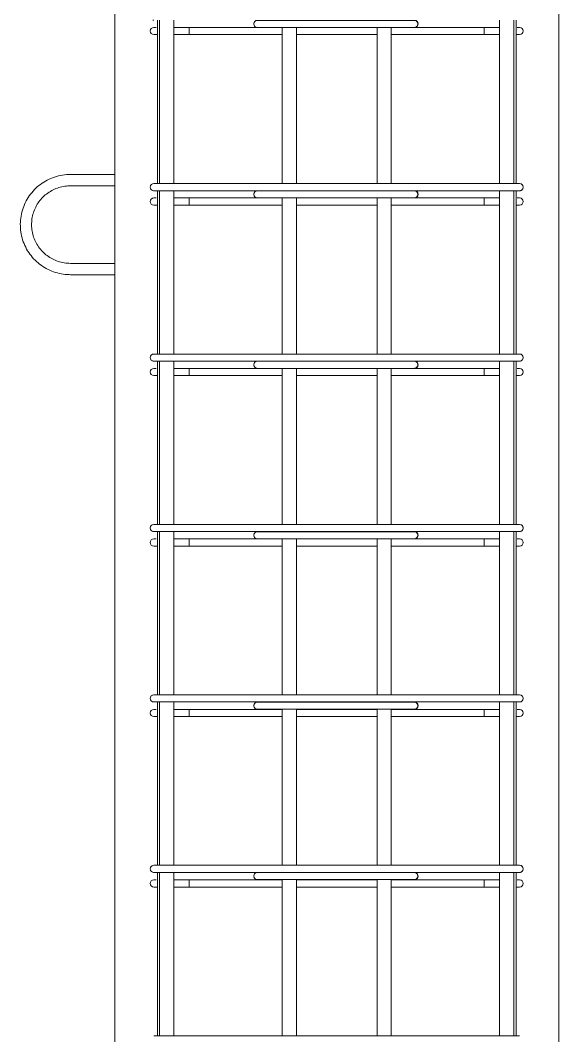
# Model space of a CAD drawing. Header units: millimetres. Extents: x -5408 to 3643, y -1561 to 6809.
# Drawn here: x -1008 to -402, y 1027 to 2170 of the extents above; entities that cross this region are included whole.
import ezdxf

# ---------------------------------------------------------------- set-up
doc = ezdxf.new("R2010")
doc.units = ezdxf.units.MM
for name, color, linetype, lineweight in [('A-GENM', 13, 'Continuous', 18), ('S-COLS', 52, 'Continuous', 18), ('S-RBAR', 171, 'Continuous', 18)]:
    doc.layers.add(name, color=color, linetype=linetype, lineweight=lineweight)

# ---------------------------------------------------------------- blocks, each defined once
blk = doc.blocks.new('12_7Ø_ Lifting Insert_COLUMN - 12_9Ø Lifting insert-V1-Elevation Right 1')
at = {"layer": 'A-GENM'}
for p, q in [((6111.2, 1996.3), (6061.2, 1996.3)), ((6061.2, 1983.6), (6111.2, 1983.6)), ((6111.2, 1896.3), (6061.2, 1896.3)), ((6061.2, 1883.6), (6111.2, 1883.6))]:
    blk.add_line(p, q, dxfattribs=at)
at = {"layer": 'A-GENM', "flags": 128}
for points in [[(6061.2, 1996.3), (6058.9, 1996.3), (6056.7, 1996.2), (6054.5, 1995.9), (6052.2, 1995.6), (6050, 1995.2), (6047.8, 1994.7), (6045.6, 1994.2), (6043.5, 1993.5), (6041.3, 1992.7), (6039.3, 1991.9), (6037.2, 1991), (6035.2, 1990), (6033.2, 1988.9), (6031.3, 1987.7), (6029.4, 1986.5), (6027.5, 1985.2), (6025.8, 1983.8), (6024, 1982.4), (6022.4, 1980.8), (6020.8, 1979.3), (6019.2, 1977.6), (6017.8, 1975.9), (6016.4, 1974.1), (6015, 1972.3), (6013.8, 1970.4), (6012.6, 1968.5), (6011.5, 1966.6), (6010.5, 1964.6), (6009.5, 1962.5), (6008.7, 1960.4), (6007.9, 1958.3), (6007.2, 1956.2), (6006.6, 1954), (6006.1, 1951.8), (6005.7, 1949.6), (6005.3, 1947.3), (6005.1, 1945.1), (6004.9, 1942.9), (6004.8, 1940.6), (6004.9, 1938.4), (6005, 1936.1), (6005.2, 1933.9), (6005.5, 1931.6), (6005.9, 1929.4), (6006.3, 1927.2), (6006.9, 1925), (6007.5, 1922.9), (6008.2, 1920.7), (6009.1, 1918.6), (6010, 1916.6), (6010.9, 1914.5), (6012, 1912.5), (6013.1, 1910.6), (6014.3, 1908.7), (6015.6, 1906.8), (6017, 1905), (6018.4, 1903.3), (6019.9, 1901.6), (6021.5, 1900), (6023.1, 1898.4), (6024.8, 1897), (6026.6, 1895.5), (6028.4, 1894.2), (6030.2, 1892.9), (6032.1, 1891.7), (6034.1, 1890.6), (6036.1, 1889.5), (6038.1, 1888.6), (6040.2, 1887.7), (6042.3, 1886.9), (6044.5, 1886.2), (6046.6, 1885.6), (6048.8, 1885), (6051, 1884.6), (6053.2, 1884.2), (6055.5, 1883.9), (6057.7, 1883.8), (6060, 1883.7), (6061.2, 1883.6)], [(6061.2, 1896.3), (6059.5, 1896.4), (6057.7, 1896.5), (6056, 1896.7), (6054.2, 1896.9), (6052.5, 1897.2), (6050.8, 1897.6), (6049.1, 1898), (6047.5, 1898.6), (6045.8, 1899.1), (6044.2, 1899.8), (6042.6, 1900.5), (6041, 1901.3), (6039.5, 1902.1), (6038, 1903), (6036.5, 1904), (6035.1, 1905), (6033.7, 1906.1), (6032.4, 1907.2), (6031.1, 1908.4), (6029.9, 1909.6), (6028.7, 1910.9), (6027.6, 1912.2), (6026.5, 1913.6), (6025.4, 1915), (6024.5, 1916.4), (6023.6, 1917.9), (6022.7, 1919.4), (6021.9, 1921), (6021.2, 1922.6), (6020.5, 1924.2), (6019.9, 1925.8), (6019.4, 1927.5), (6018.9, 1929.2), (6018.5, 1930.9), (6018.2, 1932.6), (6017.9, 1934.3), (6017.7, 1936), (6017.6, 1937.8), (6017.5, 1939.5), (6017.6, 1941.3), (6017.7, 1943), (6017.8, 1944.8), (6018, 1946.5), (6018.3, 1948.2), (6018.7, 1949.9), (6019.1, 1951.6), (6019.6, 1953.3), (6020.2, 1954.9), (6020.8, 1956.6), (6021.5, 1958.2), (6022.3, 1959.7), (6023.1, 1961.3), (6024, 1962.8), (6024.9, 1964.3), (6025.9, 1965.7), (6027, 1967.1), (6028.1, 1968.4), (6029.2, 1969.7), (6030.4, 1971), (6031.7, 1972.2), (6033, 1973.3), (6034.4, 1974.4), (6035.8, 1975.5), (6037.2, 1976.5), (6038.7, 1977.4), (6040.2, 1978.3), (6041.8, 1979.1), (6043.3, 1979.8), (6044.9, 1980.5), (6046.6, 1981.1), (6048.2, 1981.7), (6049.9, 1982.2), (6051.6, 1982.6), (6053.3, 1982.9), (6055, 1983.2), (6056.8, 1983.4), (6058.5, 1983.6), (6060.3, 1983.6), (6061.2, 1983.6)]]:
    blk.add_lwpolyline(points, dxfattribs=at)

msp = doc.modelspace()

# ---------------------------------------------------------------- linework, layer by layer
at = {"layer": 'S-COLS'}
for p, q in [((-901.93987, -340), (-901.93987, 3040)), ((-401.93987, -340), (-401.93987, 3040))]:
    msp.add_line(p, q, dxfattribs=at)
at = {"layer": 'S-RBAR'}
for p, q in [((-857.93987, 2161.86719), (-855.13193, 2161.86719)), ((-853.93987, 1986.10121), (-853.93987, 2169.93359)), ((-851.33265, 1986.10121), (-851.33265, 2169.93359)), ((-835.33265, 1986.10121), (-835.33265, 2169.93359)), ((-818.14088, 2161.86719), (-835.33265, 2161.86719)), ((-818.14088, 2161.86719), (-818.14088, 2153.86719)), ((-818.14088, 2161.86719), (-741.33388, 2161.86719)), ((-721.33388, 2169.86719), (-741.33388, 2169.86719)), ((-721.33388, 2161.86719), (-741.33388, 2161.86719)), ((-721.33388, 2169.86719), (-584.55124, 2169.86719)), ((-721.33388, 2161.86719), (-584.55124, 2161.86719)), ((-713.33987, 1986.10121), (-713.33987, 2161.86719)), ((-697.33987, 1986.10121), (-697.33987, 2161.86719)), ((-606.53987, 1986.10121), (-606.53987, 2161.86719)), ((-590.53987, 1986.10121), (-590.53987, 2161.86719)), ((-564.55124, 2169.86719), (-584.55124, 2169.86719)), ((-564.55124, 2161.86719), (-584.55124, 2161.86719)), ((-564.55124, 2161.86719), (-485.73886, 2161.86719)), ((-468.54708, 2161.86719), (-485.73886, 2161.86719)), ((-485.73886, 2161.86719), (-485.73886, 2153.86719)), ((-468.54708, 1986.10121), (-468.54708, 2169.93359)), ((-452.54708, 1986.10121), (-452.54708, 2169.93359)), ((-449.93987, 1986.10121), (-449.93987, 2169.93359)), ((-448.7478, 2161.86719), (-445.93987, 2161.86719)), ((-857.93987, 2153.86719), (-854.25089, 2153.86719)), ((-818.14088, 2153.86719), (-835.33265, 2153.86719)), ((-818.14088, 2153.86719), (-713.33987, 2153.86719)), ((-697.33987, 2153.86719), (-606.53987, 2153.86719)), ((-590.53987, 2153.86719), (-485.73886, 2153.86719)), ((-468.54708, 2153.86719), (-485.73886, 2153.86719)), ((-449.62884, 2153.86719), (-445.93987, 2153.86719)), ((-837.93987, 1986.10121), (-857.93987, 1986.10121)), ((-837.93987, 1978.10121), (-857.93987, 1978.10121)), ((-853.93987, 1794.26882), (-853.93987, 1978.10121)), ((-851.33265, 1794.26882), (-851.33265, 1978.10121)), ((-837.93987, 1986.10121), (-465.93987, 1986.10121)), ((-837.93987, 1978.10121), (-465.93987, 1978.10121)), ((-835.33265, 1794.26882), (-835.33265, 1978.10121)), ((-721.33388, 1978.00901), (-741.33388, 1978.00901)), ((-721.33388, 1978.00901), (-584.55124, 1978.00901)), ((-564.55124, 1978.00901), (-584.55124, 1978.00901)), ((-468.54708, 1794.26882), (-468.54708, 1978.10121)), ((-445.93987, 1986.10121), (-465.93987, 1986.10121)), ((-445.93987, 1978.10121), (-465.93987, 1978.10121)), ((-452.54708, 1794.26882), (-452.54708, 1978.10121)), ((-449.93987, 1794.26882), (-449.93987, 1978.10121)), ((-857.93987, 1969.95285), (-855.13193, 1969.95285)), ((-818.14088, 1969.95285), (-835.33265, 1969.95285)), ((-818.14088, 1969.95285), (-818.14088, 1961.95285)), ((-818.14088, 1969.95285), (-713.33987, 1969.95285)), ((-721.33388, 1970.00901), (-741.33388, 1970.00901)), ((-721.33388, 1970.00901), (-584.55124, 1970.00901)), ((-713.33987, 1794.26882), (-713.33987, 1970.00901)), ((-697.33987, 1794.26882), (-697.33987, 1970.00901)), ((-697.33987, 1969.95285), (-606.53987, 1969.95285)), ((-606.53987, 1794.26882), (-606.53987, 1970.00901)), ((-590.53987, 1794.26882), (-590.53987, 1970.00901)), ((-590.53987, 1969.95285), (-485.73886, 1969.95285)), ((-564.55124, 1970.00901), (-584.55124, 1970.00901)), ((-468.54708, 1969.95285), (-485.73886, 1969.95285)), ((-485.73886, 1969.95285), (-485.73886, 1961.95285)), ((-448.7478, 1969.95285), (-445.93987, 1969.95285)), ((-857.93987, 1961.95285), (-854.25089, 1961.95285)), ((-818.14088, 1961.95285), (-835.33265, 1961.95285)), ((-818.14088, 1961.95285), (-713.33987, 1961.95285)), ((-697.33987, 1961.95285), (-606.53987, 1961.95285)), ((-590.53987, 1961.95285), (-485.73886, 1961.95285)), ((-468.54708, 1961.95285), (-485.73886, 1961.95285)), ((-449.62884, 1961.95285), (-445.93987, 1961.95285)), ((-837.93987, 1794.26882), (-857.93987, 1794.26882)), ((-837.93987, 1786.26882), (-857.93987, 1786.26882)), ((-853.93987, 1602.43643), (-853.93987, 1786.26882)), ((-851.33265, 1602.43643), (-851.33265, 1786.26882)), ((-837.93987, 1794.26882), (-465.93987, 1794.26882)), ((-837.93987, 1786.26882), (-465.93987, 1786.26882)), ((-835.33265, 1602.43643), (-835.33265, 1786.26882)), ((-721.33388, 1786.15084), (-741.33388, 1786.15084)), ((-721.33388, 1786.15084), (-584.55124, 1786.15084)), ((-564.55124, 1786.15084), (-584.55124, 1786.15084)), ((-468.54708, 1602.43643), (-468.54708, 1786.26882)), ((-445.93987, 1794.26882), (-465.93987, 1794.26882)), ((-445.93987, 1786.26882), (-465.93987, 1786.26882)), ((-452.54708, 1602.43643), (-452.54708, 1786.26882)), ((-449.93987, 1602.43643), (-449.93987, 1786.26882)), ((-857.93987, 1778.0385), (-855.13193, 1778.0385)), ((-818.14088, 1778.0385), (-835.33265, 1778.0385)), ((-818.14088, 1778.0385), (-818.14088, 1770.0385)), ((-818.14088, 1778.0385), (-713.33987, 1778.0385)), ((-721.33388, 1778.15084), (-741.33388, 1778.15084)), ((-721.33388, 1778.15084), (-584.55124, 1778.15084)), ((-713.33987, 1602.43643), (-713.33987, 1778.15084)), ((-697.33987, 1602.43643), (-697.33987, 1778.15084)), ((-697.33987, 1778.0385), (-606.53987, 1778.0385)), ((-606.53987, 1602.43643), (-606.53987, 1778.15084)), ((-590.53987, 1602.43643), (-590.53987, 1778.15084)), ((-590.53987, 1778.0385), (-485.73886, 1778.0385)), ((-564.55124, 1778.15084), (-584.55124, 1778.15084)), ((-468.54708, 1778.0385), (-485.73886, 1778.0385)), ((-485.73886, 1778.0385), (-485.73886, 1770.0385)), ((-448.7478, 1778.0385), (-445.93987, 1778.0385)), ((-857.93987, 1770.0385), (-854.25089, 1770.0385)), ((-818.14088, 1770.0385), (-835.33265, 1770.0385)), ((-818.14088, 1770.0385), (-713.33987, 1770.0385)), ((-697.33987, 1770.0385), (-606.53987, 1770.0385)), ((-590.53987, 1770.0385), (-485.73886, 1770.0385)), ((-468.54708, 1770.0385), (-485.73886, 1770.0385)), ((-449.62884, 1770.0385), (-445.93987, 1770.0385)), ((-837.93987, 1602.43643), (-857.93987, 1602.43643)), ((-837.93987, 1602.43643), (-465.93987, 1602.43643)), ((-445.93987, 1602.43643), (-465.93987, 1602.43643)), ((-837.93987, 1594.43643), (-857.93987, 1594.43643)), ((-853.93987, 1410.60405), (-853.93987, 1594.43643)), ((-851.33265, 1410.60405), (-851.33265, 1594.43643)), ((-837.93987, 1594.43643), (-465.93987, 1594.43643)), ((-835.33265, 1410.60405), (-835.33265, 1594.43643)), ((-721.33388, 1594.29266), (-741.33388, 1594.29266)), ((-721.33388, 1594.29266), (-584.55124, 1594.29266)), ((-564.55124, 1594.29266), (-584.55124, 1594.29266)), ((-468.54708, 1410.60405), (-468.54708, 1594.43643)), ((-445.93987, 1594.43643), (-465.93987, 1594.43643)), ((-452.54708, 1410.60405), (-452.54708, 1594.43643)), ((-449.93987, 1410.60405), (-449.93987, 1594.43643)), ((-857.93987, 1586.12416), (-855.13193, 1586.12416)), ((-857.93987, 1578.12416), (-854.25089, 1578.12416)), ((-818.14088, 1586.12416), (-835.33265, 1586.12416)), ((-818.14088, 1578.12416), (-835.33265, 1578.12416)), ((-818.14088, 1586.12416), (-818.14088, 1578.12416)), ((-818.14088, 1586.12416), (-713.33987, 1586.12416)), ((-818.14088, 1578.12416), (-713.33987, 1578.12416)), ((-721.33388, 1586.29266), (-741.33388, 1586.29266)), ((-721.33388, 1586.29266), (-584.55124, 1586.29266)), ((-713.33987, 1410.60405), (-713.33987, 1586.29266)), ((-697.33987, 1410.60405), (-697.33987, 1586.29266)), ((-697.33987, 1586.12416), (-606.53987, 1586.12416)), ((-697.33987, 1578.12416), (-606.53987, 1578.12416)), ((-606.53987, 1410.60405), (-606.53987, 1586.29266)), ((-590.53987, 1410.60405), (-590.53987, 1586.29266)), ((-590.53987, 1586.12416), (-485.73886, 1586.12416)), ((-590.53987, 1578.12416), (-485.73886, 1578.12416)), ((-564.55124, 1586.29266), (-584.55124, 1586.29266)), ((-468.54708, 1586.12416), (-485.73886, 1586.12416)), ((-485.73886, 1586.12416), (-485.73886, 1578.12416)), ((-468.54708, 1578.12416), (-485.73886, 1578.12416)), ((-449.62884, 1578.12416), (-445.93987, 1578.12416)), ((-448.7478, 1586.12416), (-445.93987, 1586.12416)), ((-837.93987, 1410.60405), (-857.93987, 1410.60405)), ((-837.93987, 1410.60405), (-465.93987, 1410.60405)), ((-445.93987, 1410.60405), (-465.93987, 1410.60405)), ((-837.93987, 1402.60405), (-857.93987, 1402.60405)), ((-853.93987, 1218.77166), (-853.93987, 1402.60405)), ((-851.33265, 1218.77166), (-851.33265, 1402.60405)), ((-837.93987, 1402.60405), (-465.93987, 1402.60405)), ((-835.33265, 1218.77166), (-835.33265, 1402.60405)), ((-721.33388, 1402.43449), (-741.33388, 1402.43449)), ((-721.33388, 1402.43449), (-584.55124, 1402.43449)), ((-564.55124, 1402.43449), (-584.55124, 1402.43449)), ((-468.54708, 1218.77166), (-468.54708, 1402.60405)), ((-445.93987, 1402.60405), (-465.93987, 1402.60405)), ((-452.54708, 1218.77166), (-452.54708, 1402.60405)), ((-449.93987, 1218.77166), (-449.93987, 1402.60405)), ((-857.93987, 1394.20982), (-855.13193, 1394.20982)), ((-857.93987, 1386.20982), (-854.25089, 1386.20982)), ((-818.14088, 1394.20982), (-835.33265, 1394.20982)), ((-818.14088, 1386.20982), (-835.33265, 1386.20982)), ((-818.14088, 1394.20982), (-818.14088, 1386.20982)), ((-818.14088, 1394.20982), (-713.33987, 1394.20982)), ((-818.14088, 1386.20982), (-713.33987, 1386.20982)), ((-721.33388, 1394.43449), (-741.33388, 1394.43449)), ((-721.33388, 1394.43449), (-584.55124, 1394.43449)), ((-713.33987, 1218.77166), (-713.33987, 1394.43449)), ((-697.33987, 1218.77166), (-697.33987, 1394.43449)), ((-697.33987, 1394.20982), (-606.53987, 1394.20982)), ((-697.33987, 1386.20982), (-606.53987, 1386.20982)), ((-606.53987, 1218.77166), (-606.53987, 1394.43449)), ((-590.53987, 1218.77166), (-590.53987, 1394.43449)), ((-590.53987, 1394.20982), (-485.73886, 1394.20982)), ((-590.53987, 1386.20982), (-485.73886, 1386.20982)), ((-564.55124, 1394.43449), (-584.55124, 1394.43449)), ((-468.54708, 1394.20982), (-485.73886, 1394.20982)), ((-485.73886, 1394.20982), (-485.73886, 1386.20982)), ((-468.54708, 1386.20982), (-485.73886, 1386.20982)), ((-449.62884, 1386.20982), (-445.93987, 1386.20982)), ((-448.7478, 1394.20982), (-445.93987, 1394.20982)), ((-837.93987, 1218.77166), (-857.93987, 1218.77166)), ((-837.93987, 1218.77166), (-465.93987, 1218.77166)), ((-445.93987, 1218.77166), (-465.93987, 1218.77166)), ((-837.93987, 1210.77166), (-857.93987, 1210.77166)), ((-857.93987, 1202.29548), (-855.13193, 1202.29548)), ((-853.93987, 1026.93928), (-853.93987, 1210.77166)), ((-851.33265, 1026.93928), (-851.33265, 1210.77166)), ((-837.93987, 1210.77166), (-465.93987, 1210.77166)), ((-835.33265, 1026.93928), (-835.33265, 1210.77166)), ((-818.14088, 1202.29548), (-835.33265, 1202.29548)), ((-818.14088, 1202.29548), (-818.14088, 1194.29548)), ((-818.14088, 1202.29548), (-713.33987, 1202.29548)), ((-721.33388, 1210.57631), (-741.33388, 1210.57631)), ((-721.33388, 1202.57631), (-741.33388, 1202.57631)), ((-721.33388, 1210.57631), (-584.55124, 1210.57631)), ((-721.33388, 1202.57631), (-584.55124, 1202.57631)), ((-713.33987, 1026.93928), (-713.33987, 1202.57631)), ((-697.33987, 1026.93928), (-697.33987, 1202.57631)), ((-697.33987, 1202.29548), (-606.53987, 1202.29548)), ((-606.53987, 1026.93928), (-606.53987, 1202.57631)), ((-590.53987, 1026.93928), (-590.53987, 1202.57631)), ((-590.53987, 1202.29548), (-485.73886, 1202.29548)), ((-564.55124, 1210.57631), (-584.55124, 1210.57631)), ((-564.55124, 1202.57631), (-584.55124, 1202.57631)), ((-468.54708, 1202.29548), (-485.73886, 1202.29548)), ((-485.73886, 1202.29548), (-485.73886, 1194.29548)), ((-468.54708, 1026.93928), (-468.54708, 1210.77166)), ((-445.93987, 1210.77166), (-465.93987, 1210.77166)), ((-452.54708, 1026.93928), (-452.54708, 1210.77166)), ((-449.93987, 1026.93928), (-449.93987, 1210.77166)), ((-448.7478, 1202.29548), (-445.93987, 1202.29548)), ((-857.93987, 1194.29548), (-854.25089, 1194.29548)), ((-818.14088, 1194.29548), (-835.33265, 1194.29548)), ((-818.14088, 1194.29548), (-713.33987, 1194.29548)), ((-697.33987, 1194.29548), (-606.53987, 1194.29548)), ((-590.53987, 1194.29548), (-485.73886, 1194.29548)), ((-468.54708, 1194.29548), (-485.73886, 1194.29548)), ((-449.62884, 1194.29548), (-445.93987, 1194.29548)), ((-837.93987, 1026.93928), (-857.93987, 1026.93928)), ((-837.93987, 1026.93928), (-465.93987, 1026.93928)), ((-445.93987, 1026.93928), (-465.93987, 1026.93928))]:
    msp.add_line(p, q, dxfattribs=at)
for centre, start, end in [((-857.93987, 2157.86719), 90, 270), ((-857.93987, 2173.93359), 255, 270), ((-857.93987, 2173.93359), 255, 270), ((-741.33388, 2165.86719), 90, 270), ((-741.33388, 2165.86719), 120, 165), ((-741.33388, 2165.86719), 195, 240), ((-741.33388, 2165.86719), 255, 270), ((-564.55124, 2165.86719), 270, 90), ((-564.55124, 2165.86719), 275.65916856, 285), ((-564.15124, 2165.86719), 270, 90), ((-564.55124, 2165.86719), 15, 60), ((-564.55124, 2165.86719), 300, 345), ((-445.93987, 2157.86719), 270, 90), ((-857.93987, 1982.10121), 90, 270), ((-857.93987, 1982.10121), 120, 165), ((-857.93987, 1982.10121), 120, 165), ((-857.93987, 1982.10121), 195, 240), ((-857.93987, 1982.10121), 195, 240), ((-857.93987, 1982.10121), 255, 270), ((-857.93987, 1982.10121), 255, 270), ((-741.33388, 1974.00901), 90, 270), ((-741.33388, 1974.00901), 120, 165), ((-564.55124, 1974.00901), 270, 90), ((-564.15124, 1974.00901), 270, 90), ((-564.55124, 1974.00901), 15, 60), ((-445.93987, 1982.10121), 270, 90), ((-445.93987, 1982.10121), 270, 285), ((-445.93987, 1982.10121), 15, 60), ((-445.93987, 1982.10121), 300, 345), ((-857.93987, 1965.95285), 90, 270), ((-741.33388, 1974.00901), 195, 240), ((-741.33388, 1974.00901), 255, 270), ((-564.55124, 1974.00901), 275.65916856, 285), ((-564.55124, 1974.00901), 300, 345), ((-445.93987, 1965.95285), 270, 90), ((-857.93987, 1790.26882), 90, 270), ((-857.93987, 1790.26882), 120, 165), ((-857.93987, 1790.26882), 120, 165), ((-857.93987, 1790.26882), 195, 240), ((-857.93987, 1790.26882), 195, 240), ((-857.93987, 1790.26882), 255, 270), ((-857.93987, 1790.26882), 255, 270), ((-741.33388, 1782.15084), 90, 270), ((-741.33388, 1782.15084), 120, 165), ((-564.55124, 1782.15084), 270, 90), ((-564.15124, 1782.15084), 270, 90), ((-564.55124, 1782.15084), 15, 60), ((-445.93987, 1790.26882), 270, 90), ((-445.93987, 1790.26882), 270, 285), ((-445.93987, 1790.26882), 15, 60), ((-445.93987, 1790.26882), 300, 345), ((-857.93987, 1774.0385), 90, 270), ((-741.33388, 1782.15084), 195, 240), ((-741.33388, 1782.15084), 255, 270), ((-564.55124, 1782.15084), 275.65916856, 285), ((-564.55124, 1782.15084), 300, 345), ((-445.93987, 1774.0385), 270, 90), ((-857.93987, 1598.43643), 90, 270), ((-857.93987, 1598.43643), 120, 165), ((-857.93987, 1598.43643), 120, 165), ((-445.93987, 1598.43643), 270, 90), ((-445.93987, 1598.43643), 15, 60), ((-857.93987, 1598.43643), 195, 240), ((-857.93987, 1598.43643), 195, 240), ((-857.93987, 1598.43643), 255, 270), ((-857.93987, 1598.43643), 255, 270), ((-741.33388, 1590.29266), 90, 270), ((-741.33388, 1590.29266), 120, 165), ((-741.33388, 1590.29266), 195, 240), ((-564.55124, 1590.29266), 270, 90), ((-564.15124, 1590.29266), 270, 90), ((-564.55124, 1590.29266), 15, 60), ((-564.55124, 1590.29266), 303.65310615, 345), ((-445.93987, 1598.43643), 270, 285), ((-445.93987, 1598.43643), 300, 345), ((-857.93987, 1582.12416), 90, 270), ((-741.33388, 1590.29266), 255, 270), ((-564.55124, 1590.29266), 275.65916856, 285), ((-445.93987, 1582.12416), 270, 90), ((-857.93987, 1406.60405), 90, 270), ((-857.93987, 1406.60405), 120, 165), ((-857.93987, 1406.60405), 120, 165), ((-445.93987, 1406.60405), 270, 90), ((-445.93987, 1406.60405), 15, 60), ((-857.93987, 1406.60405), 195, 240), ((-857.93987, 1406.60405), 195, 240), ((-857.93987, 1406.60405), 255, 270), ((-857.93987, 1406.60405), 255, 270), ((-741.33388, 1398.43449), 90, 270), ((-741.33388, 1398.43449), 127.22862886, 165), ((-741.33388, 1398.43449), 195, 240), ((-741.33388, 1398.43449), 255, 270), ((-564.55124, 1398.43449), 270, 90), ((-564.55124, 1398.43449), 275.65916856, 285), ((-564.15124, 1398.43449), 270, 90), ((-564.55124, 1398.43449), 300, 345), ((-564.55124, 1398.43449), 15, 52.77137114), ((-445.93987, 1406.60405), 270, 285), ((-445.93987, 1406.60405), 300, 345), ((-857.93987, 1390.20982), 90, 270), ((-445.93987, 1390.20982), 270, 90), ((-857.93987, 1214.77166), 90, 270), ((-857.93987, 1214.77166), 195, 240), ((-857.93987, 1214.77166), 195, 240), ((-857.93987, 1214.77166), 120, 158.87088612), ((-857.93987, 1214.77166), 120, 158.87088612), ((-445.93987, 1214.77166), 270, 90), ((-445.93987, 1214.77166), 21.12911388, 60), ((-445.93987, 1214.77166), 300, 345), ((-857.93987, 1198.29548), 90, 270), ((-857.93987, 1214.77166), 255, 270), ((-857.93987, 1214.77166), 255, 270), ((-741.33388, 1206.57631), 90, 270), ((-741.33388, 1206.57631), 120, 165), ((-741.33388, 1206.57631), 195, 240), ((-741.33388, 1206.57631), 255, 270), ((-564.55124, 1206.57631), 270, 90), ((-564.55124, 1206.57631), 275.65916856, 285), ((-564.15124, 1206.57631), 270, 90), ((-564.55124, 1206.57631), 15, 60), ((-564.55124, 1206.57631), 300, 345), ((-445.93987, 1214.77166), 270, 285), ((-445.93987, 1198.29548), 270, 90)]:
    msp.add_arc(centre, 4, start, end, dxfattribs=at)

# ---------------------------------------------------------------- block references
at = {"layer": 'A-GENM'}
msp.add_blockref('12_7Ø_ Lifting Insert_COLUMN - 12_9Ø Lifting insert-V1-Elevation Right 1', (-7013.13604, 0), dxfattribs=at)

doc.saveas('drawing.dxf')
